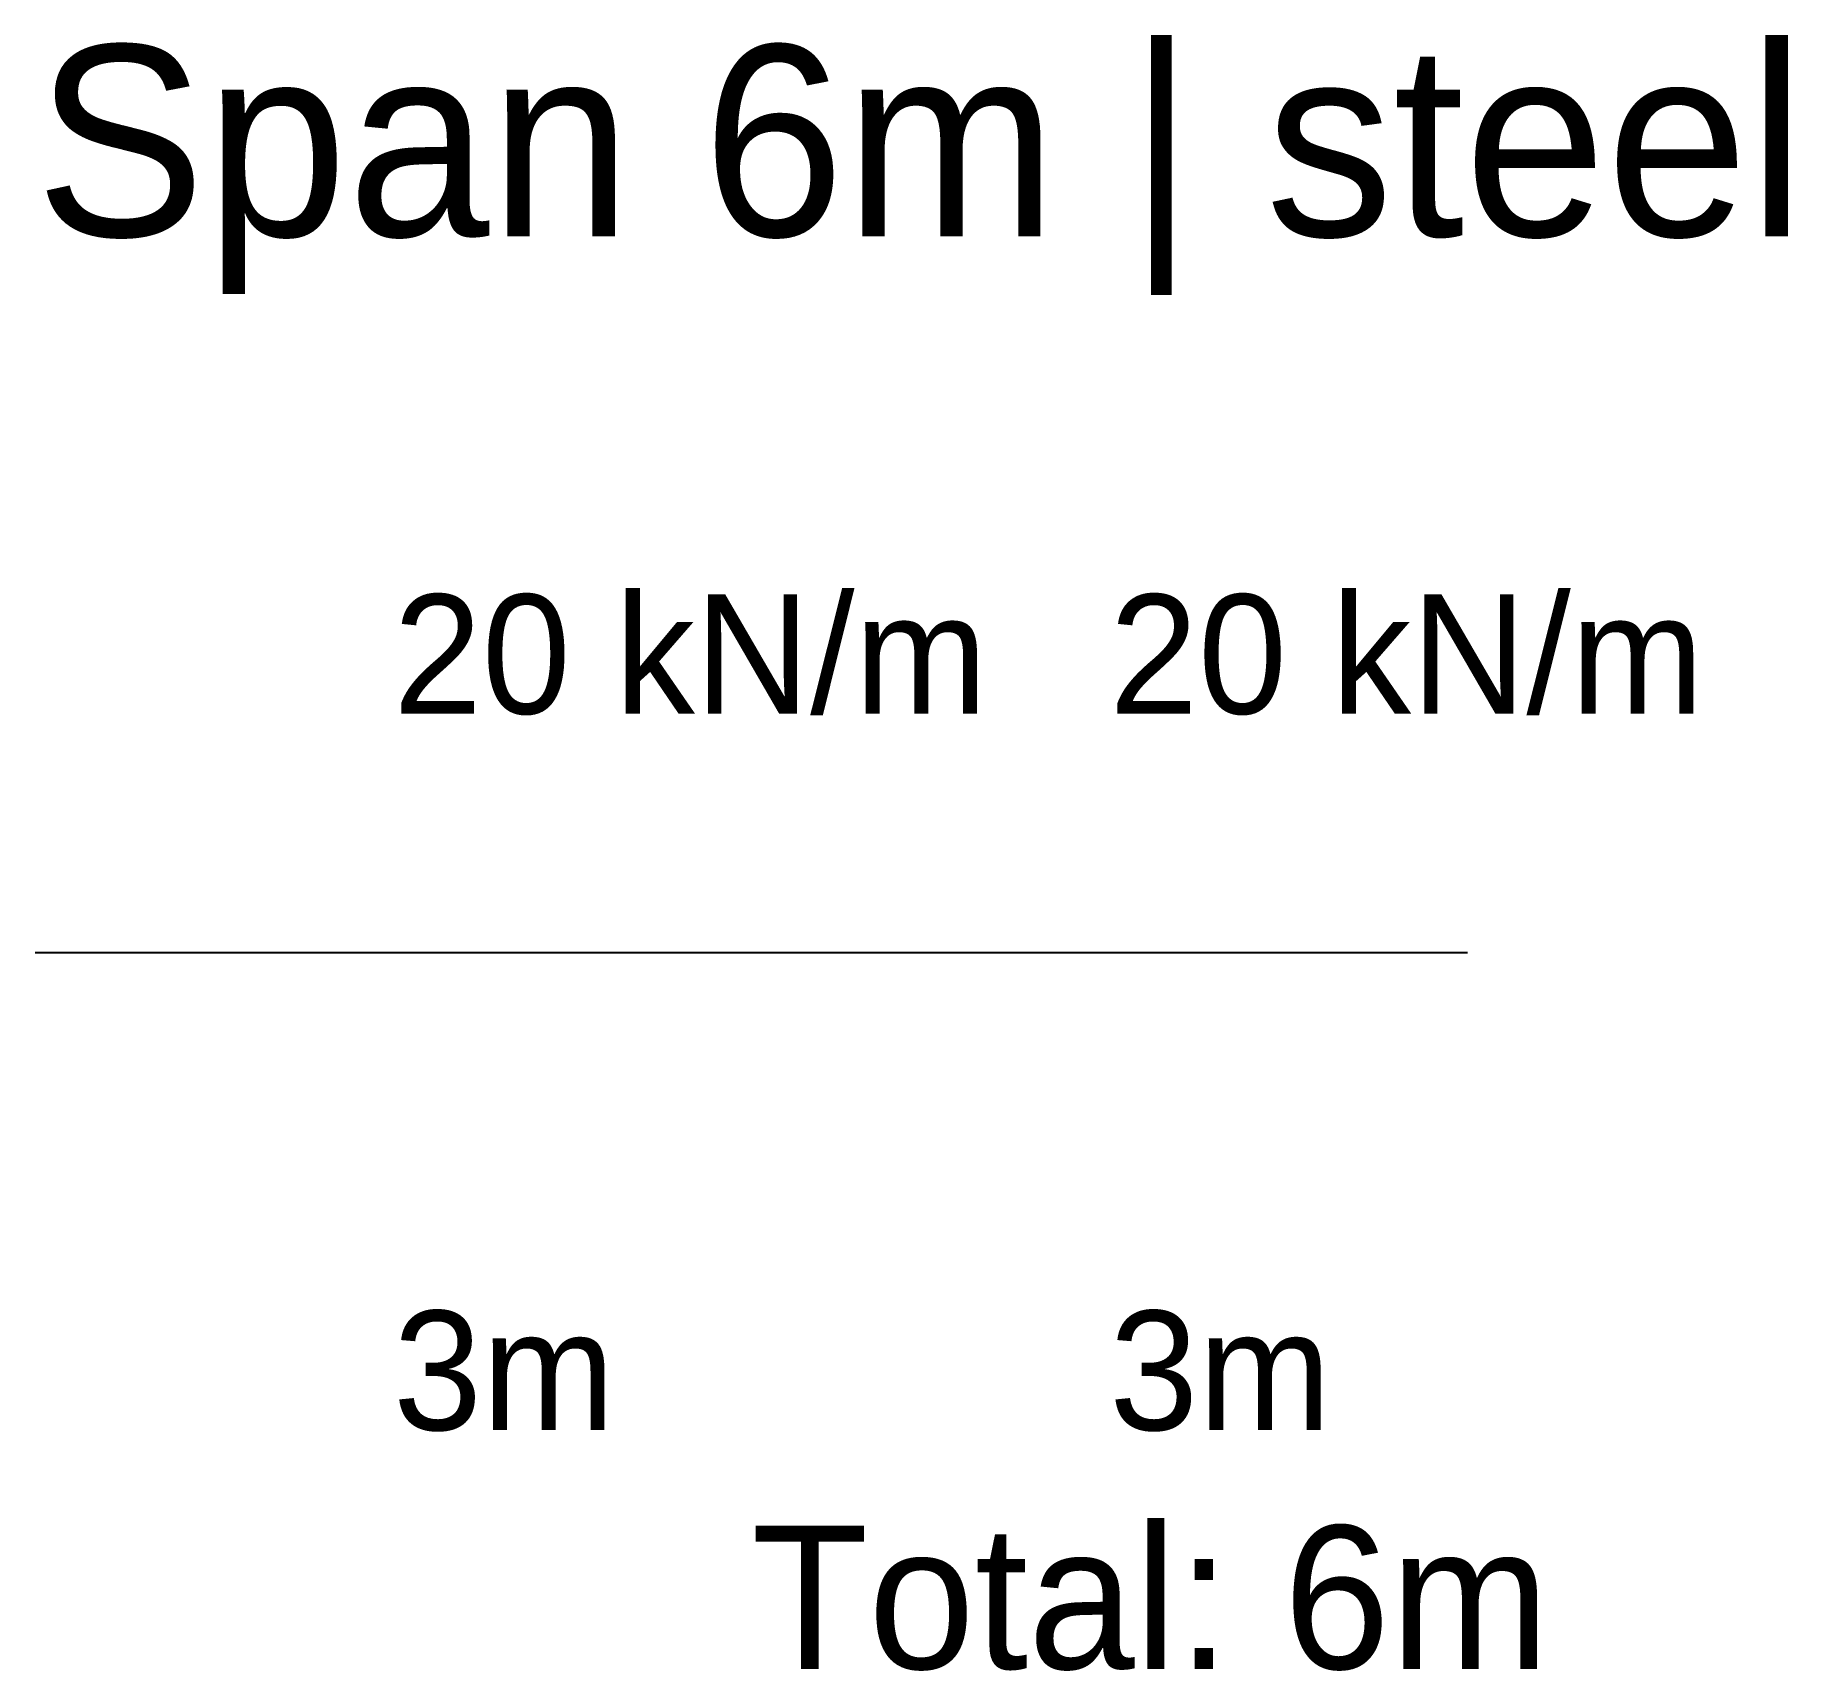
# Model space of a CAD drawing. Extents: x 0 to 7.34, y -3.01 to 3.84.
import ezdxf

# ---------------------------------------------------------------- set-up
doc = ezdxf.new("R2010")
doc.units = 0
for name, color, linetype in [('DIM', 5, 'CONTINUOUS'), ('LOAD', 1, 'CONTINUOUS'), ('STRUCT', 7, 'CONTINUOUS')]:
    doc.layers.add(name, color=color, linetype=linetype)

msp = doc.modelspace()

# ---------------------------------------------------------------- linework, layer by layer
at = {"layer": 'STRUCT'}
for p, q in [((0, 0), (3, 0)), ((3, 0), (6, 0))]:
    msp.add_line(p, q, dxfattribs=at)

# ---------------------------------------------------------------- texts
at = {"layer": 'DIM'}
for s, height, p in [('3m', 0.5, (1.5, -2)), ('3m', 0.5, (4.5, -2)), ('Total: 6m', 0.6, (3, -3))]:
    msp.add_text(s, height=height, dxfattribs=at).set_placement(p)
at = {"layer": 'LOAD'}
for p in [(1.5, 1), (4.5, 1)]:
    msp.add_text('20 kN/m', height=0.5, dxfattribs=at).set_placement(p)
at = {"layer": 'TEXT'}
msp.add_text('Span 6m | steel', height=0.8, dxfattribs=at).set_placement((0, 3))

doc.saveas('drawing.dxf')
